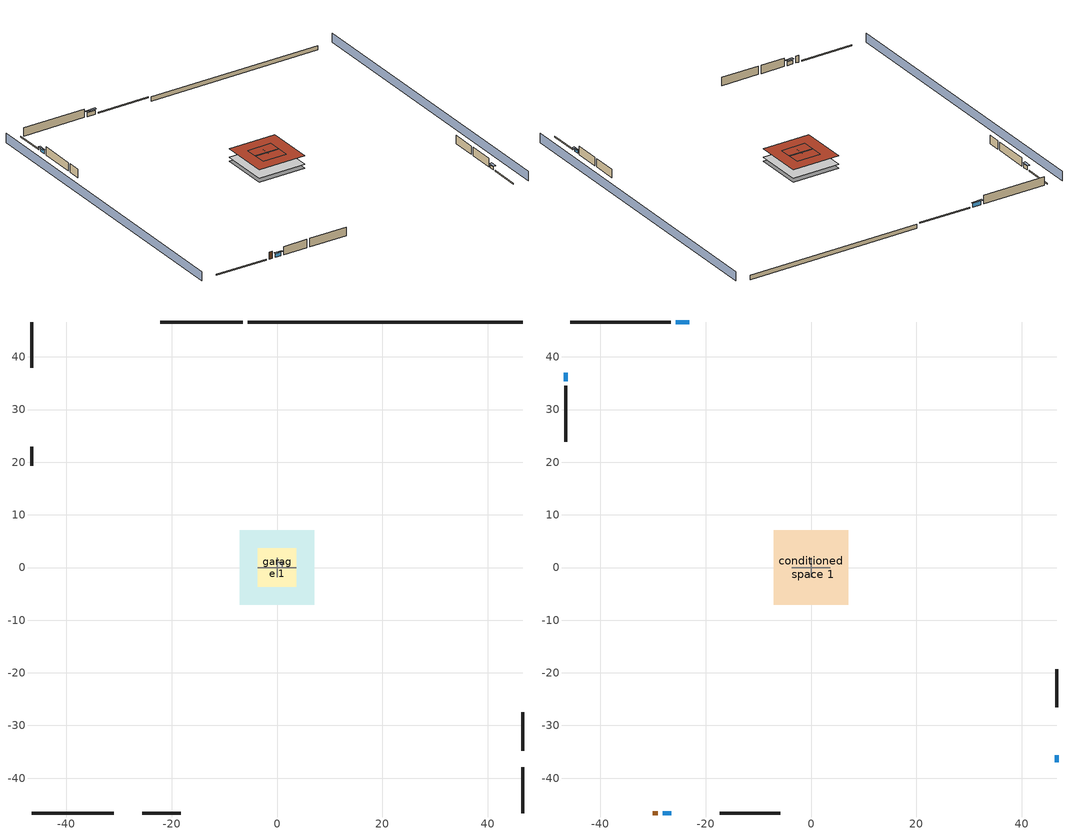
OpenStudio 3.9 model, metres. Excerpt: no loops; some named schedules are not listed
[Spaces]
garage 1
 floor foundation (Slab1 construction): -3.66,-3.66 -3.66,3.66 3.66,3.66 3.66,-3.66 z0
 wall outside (Wall1 construction): 46.63,-34.78 46.63,-27.46 z0.3:2.74
 wall outside (Wall2 construction): -25.57,-46.63 -18.26,-46.63 z0.3:2.74
 wall outside (Wall9 construction): -46.63,22.95 -46.63,19.29 z0.3:2.74
 wall to conditioned space 1 (Wall5 construction Reversed): 3.66,0 -3.66,0 z0.3:2.74
 wall to conditioned space 1 (Wall6 construction Reversed): 0,1.83 0,-1.83 z0.3:2.74
 roof outside (Roof1 construction): -3.66,3.66 -3.66,-3.66 3.66,-3.66 3.66,3.66 z2.74
crawlspace - vented 1
 floor foundation (Slab2 construction): -7.11,-7.11 -7.11,7.11 7.11,7.11 7.11,-7.11 z-0.91
 wall outside (RimJoist1 construction): -6.51,46.63 -22.18,46.63 z0.3:0.61
 wall outside (RimJoist2 construction): 46.63,-46.63 46.63,-37.94 z0.3:0.61
 wall outside (RimJoist3 construction): -46.63,-46.63 -30.96,-46.63 z0.3:0.61
 wall outside (RimJoist4 construction): -46.63,46.63 -46.63,37.94 z0.3:0.61
 wall foundation (FoundationWall1 construction): 46.63,46.63 -5.59,46.63 z-0.91:0.3
central ac and furnace airloop ret air space
 floor adiabatic (AdiabaticConst): 0,0 0,1 1,1 1,0 z0
 wall adiabatic (AdiabaticConst): 0,1 0,0 1,0 1,1 0,1 z0:1
 ceiling adiabatic (AdiabaticConst): 1,0 1,1 0,1 0,0 z1
conditioned space 1
 floor to crawlspace - vented 1 (Floor1 construction): -7.11,-7.11 -7.11,7.11 7.11,7.11 7.11,-7.11 z0.3
 wall outside (Wall3 construction): -26.61,46.63 -45.7,46.63 z0.3:2.74
 wall outside (Wall4 construction): 46.63,-26.53 46.63,-19.36 z0.3:2.74
 wall outside (Wall7 construction): -17.33,-46.63 -5.87,-46.63 z0.3:2.74
 wall outside (Wall8 construction): -46.63,34.49 -46.63,23.88 z0.3:2.74
 wall outside (AdiabaticWallConstruction): -23.11,46.63 -25.68,46.63 z0.3:1.46; 46.63,-37.01 46.63,-35.7 z0.3:1.16; -28.19,-46.63 -26.5,-46.63 z0.3:1.43; -46.63,37.01 -46.63,35.41 z0.3:1.34
 wall outside (AdiabaticWallConstruction 1): -30.03,-46.63 -29.12,-46.63 z0.3:2.34
 window (WindowConstruction): -23.11,46.63 -25.68,46.63 z0.3:1.46
 window (WindowConstruction 1): 46.63,-37.01 46.63,-35.7 z0.3:1.16
 window (WindowConstruction 2): -28.19,-46.63 -26.5,-46.63 z0.3:1.43
 window (WindowConstruction 3): -46.63,37.01 -46.63,35.42 z0.3:1.34
 door (Door): -30.03,-46.63 -29.12,-46.63 z0.3:2.34
 roof outside (Roof2 construction): -7.11,7.11 -7.11,-7.11 7.11,-7.11 7.11,7.11 z2.74
shading: -51.2,46.63 -51.2,-46.63 / 51.2,-46.63 51.2,46.63 z0:2.74; -25.98,46.63 -22.81,46.63 -22.81,47.24 -25.98,47.24 z1.77; 46.63,-35.4 46.63,-37.32 47.24,-37.32 47.24,-35.4 z1.46; -26.19,-46.63 -28.49,-46.63 -28.49,-47.24 -26.19,-47.24 z1.74; -46.63,35.11 -46.63,37.32 -47.24,37.32 -47.24,35.11 z1.65
[Site]
Portland Intl Arpt_OR: Latitude {deg}=45.59; Longitude {deg}=-122.6; Time Zone {hr}=-8; Elevation {m}=33; Terrain=Suburbs; Keep Site Location Information=Yes
[Site:GroundTemperature:Shallow]
10.2558, 8.96328, 8.85977, 9.47314, 11.9355, 14.3863, 16.5111, 17.8571, 17.9714, 16.8767, 14.8061, 12.4304
[Site:WaterMainsTemperature]
Calculation Method=Schedule; Temperature Schedule=mains temperature schedule
[Building]
Building 1
[Material] Roughness=Rough
Name | Thickness {m} | Conductivity {W/m-K} | Density {kg/m3} | Specific Heat {J/kg-K} | Thermal Absorptance | Solar Absorptance | Visible Absorptance
wood shingles or shakes | 0.00635 | 0.162714 | 1121.4 | 1465.45 | 0.9 | 0.85 | 0.85
roof rigid ins | 0.00254769 | 0.029427 | 32.04 | 1214.23 | 0.9 | 0.7 | 0.7
osb sheathing 0.5 in. | 0.0127 | 0.115458 | 512.64 | 1214.23 | 0.9 | 0.6 | 0.6
roof rigid ins 1 | 0.051816 | 0.029427 | 32.04 | 1214.23 | 0.9 | 0.7 | 0.7
osb sheathing 0.75 in. | 0.01905 | 0.115458 | 512.64 | 1214.23 | 0.9 | 0.7 | 0.7
roof stud and cavity | 0.2032 | 0.667294 | 78.34581 | 1123.46 | 0.9 | 0.7 | 0.7
gypsum board | 0.0127 | 0.160291 | 801 | 837.4 | 0.9 | 0.6 | 0.6
fiber cement siding | 0.009525 | 0.258207 | 347.634 | 1004.88 | 0.9 | 0.5 | 0.5
osb sheathing 0.5 in. 1 | 0.0127 | 0.115458 | 512.64 | 1214.23 | 0.9 | 0.7 | 0.7
wall stud and cavity | 0.1397 | 0.346631 | 139.0536 | 1170.24 | 0.9 | 0.6 | 0.6
wall stud and cavity 1 | 0.1397 | 0.551395 | 139.0536 | 1170.24 | 0.9 | 0.7 | 0.7
osb sheathing 0.5 in. 2; osb sheathing 0.5 in. 3 | 0.0127 | 0.115458 | 512.64 | 1214.23
wall stud and cavity 2 | 0.1397 | 0.680805 | 139.0536 | 1170.24 | 0.9 | 0.7 | 0.7
rim joist stud and cavity | 0.0508 | 0.178804 | 50.32683 | 1063.81 | 0.9 | 0.6 | 0.6
floor stud and cavity | 0.1397 | 0.923637 | 92.3553 | 1139.71 | 0.9 | 0.7 | 0.7
floor covering | 0.0127 | 0.0433444 | 54.468 | 1339.84 | 0.9 | 0.6 | 0.6
concrete 4.0 in. | 0.1016 | 1.803125 | 2242.8 | 837.4 | 0.9 | 0.7 | 0.7
concrete 8.0 in. | 0.2032 | 1.803125 | 2242.8 | 837.4 | 0.9 | 0.7 | 0.7
soil 0.5 in. | 0.0127 | 1.3848 | 1842.3 | 418.7 | 0.9 | 0.7 | 0.7
wood siding; wood siding 1 | 0.0254 | 0.102417 | 544.68 | 1172.36
wall rigid ins | 0.512978 | 0.029427 | 32.04 | 1214.23 | 0.9 | 0.7 | 0.7
wall stud and cavity 3 | 0.0889 | 0.380278 | 52.3479 | 1209.89 | 0.9 | 0.7 | 0.7
door material | 0.04445 | 0.0612267 | 512.64 | 1214.23 | 0.9 | 0.7 | 0.7
wall stud and cavity 4 | 0.0889 | 0.391764 | 83.0341 | 1211.67 | 0.9 | 0.7 | 0.7
furniture material conditioned space 1; furniture material garage 1 | 0.1524 | 0.115458 | 640.8 | 1214.23 | 0.9 | 0.6 | 0.6
[Construction]
Roof1 construction: wood shingles or shakes, roof rigid ins, osb sheathing 0.5 in.
Roof2 construction: wood shingles or shakes, roof rigid ins 1, osb sheathing 0.75 in., roof stud and cavity, gypsum board
Wall1 construction; Wall2 construction: fiber cement siding, osb sheathing 0.5 in. 1, wall stud and cavity
Wall3 construction; Wall4 construction: fiber cement siding, osb sheathing 0.5 in. 1, wall stud and cavity 1, gypsum board
Wall5 construction Reversed: gypsum board, wall stud and cavity 2, osb sheathing 0.5 in. 2
Wall6 construction Reversed: gypsum board, wall stud and cavity 2, osb sheathing 0.5 in. 3
Wall7 construction; Wall8 construction: fiber cement siding, osb sheathing 0.5 in. 3, wall stud and cavity 1, gypsum board
Wall9 construction: fiber cement siding, osb sheathing 0.5 in. 3, wall stud and cavity
RimJoist1 construction; RimJoist2 construction; RimJoist3 construction; RimJoist4 construction: fiber cement siding, rim joist stud and cavity
Floor1 construction: floor stud and cavity, osb sheathing 0.75 in., floor covering
Slab1 construction: concrete 4.0 in.
FoundationWall1 construction: concrete 8.0 in.
Slab2 construction: soil 0.5 in.
WindowConstruction; WindowConstruction 1; WindowConstruction 2; WindowConstruction 3: WindowMaterial
AdiabaticWallConstruction: wood siding, wall rigid ins, wall stud and cavity 3, gypsum board
Door: door material
AdiabaticWallConstruction 1: wood siding 1, wall rigid ins, wall stud and cavity 3, gypsum board
PartitionWallConstruction: gypsum board, wall stud and cavity 4, gypsum board
furniture construction conditioned space 1: furniture material conditioned space 1
furniture construction garage 1: furniture material garage 1
AdiabaticConst: Adiabatic
[WindowMaterial:SimpleGlazingSystem]
WindowMaterial: U-Factor {W/m2-K}=2.78222; Solar Heat Gain Coefficient=0.56
[Material:NoMass]
Adiabatic: Roughness=Rough; Thermal Resistance {m2-K/W}=176.1
[ThermalZone] Multiplier=1; Use Ideal Air Loads=No
Name | Volume {m3} | Thermostat
conditioned space | 493.619 | conditioned space temperature setpoint
garage | 130.484
crawlspace - vented | 246.81
central ac and furnace airloop ret air zone | 1
[Sizing:Zone] Zone Cooling Design Supply Air Temperature Input Method=SupplyAirTemperature; Zone Cooling Design Supply Air Temperature {C}=14; Zone Cooling Design Supply Air Temperature Difference {deltaC}=11.11; Zone Heating Design Supply Air Temperature Input Method=SupplyAirTemperature; Zone Heating Design Supply Air Temperature {C}=40; Zone Heating Design Supply Air Temperature Difference {deltaC}=11.11; Zone Cooling Design Supply Air Humidity Ratio {kg-H2O/kg-air}=0.0085; Zone Heating Design Supply Air Humidity Ratio {kg-H2O/kg-air}=0.008; Cooling Design Air Flow Method=DesignDay; Heating Design Air Flow Method=DesignDay; Account for Dedicated Outdoor Air System=No; Dedicated Outdoor Air System Control Strategy=NeutralSupplyAir; Dedicated Outdoor Air Low Setpoint Temperature for Design {C}=autosize; Dedicated Outdoor Air High Setpoint Temperature for Design {C}=autosize; Zone Load Sizing Method=Sensible Load Only No Latent Load; Zone Latent Cooling Design Supply Air Humidity Ratio Input Method=HumidityRatioDifference; Zone Cooling Design Supply Air Humidity Ratio Difference {kgWater/kgDryAir}=0.005; Zone Latent Heating Design Supply Air Humidity Ratio Input Method=HumidityRatioDifference; Zone Humidification Design Supply Air Humidity Ratio Difference {kgWater/kgDryAir}=0.005; Sizing Option=Coincident
garage; crawlspace - vented; central ac and furnace airloop ret air zone
[Space]
Name | Thermal Zone | Volume {m3}
conditioned space 1 | conditioned space | 493.619
garage 1 | garage | 130.484
crawlspace - vented 1 | crawlspace - vented | 246.81
central ac and furnace airloop ret air space | central ac and furnace airloop ret air zone
[ThermostatSetpoint:DualSetpoint]
conditioned space temperature setpoint: Heating Setpoint Temperature Schedule=heating setpoint; Cooling Setpoint Temperature Schedule=cooling setpoint; Temperature Difference Between Cutout And Setpoint {deltaC}=0
[Foundation:Kiva] Wall Depth Below Slab {m}=0.2032
Name | Initial Indoor Air Temperature {C} | Wall Height Above Grade {m}
Foundation Kiva 1 | 13.4258 | 0.1016
Foundation Kiva 2 | 8.1388 | 0.3048
[Foundation:Kiva:Settings]
Soil Conductivity {W/m-K}=1.3848; Soil Density {kg/m3}=1842.3; Soil Specific Heat {J/kg-K}=418.7; Ground Solar Absorptivity=0.9; Ground Thermal Absorptivity=0.9; Ground Surface Roughness {m}=0.03; Far-Field Width {m}=40; Deep-Ground Boundary Condition=ZeroFlux; Deep-Ground Depth {m}=40; Minimum Cell Dimension {m}=0.2; Maximum Cell Growth Coefficient=3; Simulation Timestep=Timestep
[SurfaceProperty:ExposedFoundationPerimeter] Exposed Perimeter Calculation Method=TotalExposedPerimeter
Name | Total Exposed Perimeter {m}
Slab1 | 18.288
Slab2 | 52.21224
[SurfaceProperty:IncidentSolarMultiplier] Incident Solar Multiplier=1; Incident Solar Multiplier Schedule=trans schedule winter=0.85 summer=0.7
Window1; Window2; Window3; Window4
[InternalMass:Definition] Design Level Calculation Method=SurfaceArea
Name | Construction | Surface Area {m2}
partition wall mass | PartitionWallConstruction | 202.436
furniture mass conditioned space 1 | furniture construction conditioned space 1 | 80.97429
furniture mass garage 1 | furniture construction garage 1 | 5.35122
[InternalMass] Multiplier=1
Name | Internal Mass Definition | Space or SpaceType
partition wall mass | partition wall mass | conditioned space 1
furniture mass conditioned space 1 | furniture mass conditioned space 1 | conditioned space 1
furniture mass garage 1 | furniture mass garage 1 | garage 1
[Fan:SystemModel]
central ac and furnace supply fan: Availability Schedule=Always On Discrete; Design Maximum Air Flow Rate {m3/s}=0.820245; Speed Control Method=Discrete; Electric Power Minimum Flow Rate Fraction=0.2; Design Pressure Rise {Pa}=500; Motor Efficiency=1; Motor In Air Stream Fraction=1; Design Electric Power Consumption {W}=autosize; Design Power Sizing Method=PowerPerFlow; Electric Power Per Unit Flow Rate {W/(m3/s)}=1059.44; Electric Power Per Unit Flow Rate Per Unit Pressure {W-s/m3-Pa}=1.66667; Fan Total Efficiency=0.7; Motor Loss Radiative Fraction=0; Speed Flow Fraction 1=0.82566; Speed Electric Power Fraction 1=0.56287; Speed Flow Fraction 2=1; Speed Electric Power Fraction 2=1
[EnergyManagementSystem:Sensor]
Name | Output Variable or Output Meter Index Key | Output Variable or Output Meter
central_ac_and_furnace_supply_fan_s; central_ac_and_furnace_supply_fan_s_1 | central ac and furnace supply fan | Fan Electricity Energy
water_heater_T_set | water heater setpoint | Schedule Value
out_pb_s |  | Site Outdoor Air Barometric Pressure
out_wt_s |  | Site Outdoor Air Humidity Ratio
site_vw_s |  | Site Wind Speed
cool_season | cooling season schedule | Schedule Value
central_ac_and_furnace_airloop_Fan_RTF_s | central ac and furnace supply fan | Fan Runtime Fraction Speed 1
central_ac_and_furnace_airloop_Fan_RTF_s_1 | central ac and furnace supply fan | Fan Runtime Fraction Speed 2
central_ac_and_furnace_airloop_AH_MFR_s | Node 6 | System Node Mass Flow Rate
central_ac_and_furnace_airloop_AH_VFR_s | Node 6 | System Node Current Density Volume Flow Rate
central_ac_and_furnace_airloop_AH_Tout_s | Node 6 | System Node Temperature
central_ac_and_furnace_airloop_AH_Wout_s | Node 6 | System Node Humidity Ratio
central_ac_and_furnace_airloop_RA_T_s | Node 9 | System Node Temperature
central_ac_and_furnace_airloop_Ra_W_s | Node 9 | System Node Humidity Ratio
central_ac_and_furnace_airloop_0_DZ_T_s | crawlspace - vented | Zone Air Temperature
central_ac_and_furnace_airloop_0_DZ_W_s | crawlspace - vented | Zone Mean Air Humidity Ratio
natural_vent_s | natural vent schedule | Schedule Value
htg_sp_s | heating setpoint | Schedule Value
clg_sp_s | cooling setpoint | Schedule Value
mech_vent_range_fan_0_sch_s | mech vent range fan 0 schedule | Schedule Value
mech_vent_bath_fan_0_sch_s | mech vent bath fan 0 schedule | Schedule Value
clothes_dryer_exhaust_0_sch_s | clothes_dryer | Schedule Value
htg_load_cond |  | Heating:EnergyTransfer:Zone:CONDITIONED SPACE
clg_load_cond |  | Cooling:EnergyTransfer:Zone:CONDITIONED SPACE
htg_load_duct |  | Heating:EnergyTransfer:Zone:CENTRAL AC AND FURNACE AIRLOOP RET AIR ZONE
clg_load_duct |  | Cooling:EnergyTransfer:Zone:CENTRAL AC AND FURNACE AIRLOOP RET AIR ZONE
s_conv | Floor1 | Surface Inside Face Convection Heat Gain Energy
s_ig | Floor1 | Surface Inside Face Internal Gains Radiation Heat Gain Energy
s_sol | Floor1 | Surface Inside Face Solar Radiation Heat Gain Energy
s_lgt | Floor1 | Surface Inside Face Lights Radiation Heat Gain Energy
s_surf | Floor1 | Surface Inside Face Net Surface Thermal Radiation Heat Gain Energy
s_conv_1 | Roof2 | Surface Inside Face Convection Heat Gain Energy
s_ig_1 | Roof2 | Surface Inside Face Internal Gains Radiation Heat Gain Energy
s_sol_1 | Roof2 | Surface Inside Face Solar Radiation Heat Gain Energy
s_lgt_1 | Roof2 | Surface Inside Face Lights Radiation Heat Gain Energy
s_surf_1 | Roof2 | Surface Inside Face Net Surface Thermal Radiation Heat Gain Energy
ss_sol | Door1 | Surface Inside Face Solar Radiation Heat Gain Energy
ss_lgt | Door1 | Surface Inside Face Lights Radiation Heat Gain Energy
ss_conv | Door1 | Surface Inside Face Convection Heat Gain Energy
ss_ig | Door1 | Surface Inside Face Internal Gains Radiation Heat Gain Energy
ss_surf | Door1 | Surface Inside Face Net Surface Thermal Radiation Heat Gain Energy
ss_conv_1 | Window1 | Surface Inside Face Convection Heat Gain Energy
ss_ig_1 | Window1 | Surface Inside Face Internal Gains Radiation Heat Gain Energy
ss_surf_1 | Window1 | Surface Inside Face Net Surface Thermal Radiation Heat Gain Energy
ss_trans_in | Window1 | Surface Window Transmitted Solar Radiation Rate
ss_back_out | Window1 | Surface Window Shortwave from Zone Back Out Window Heat Transfer Rate
ss_trans_out | Window1 | Surface Inside Face Initial Transmitted Diffuse Transmitted Out Window Solar Radiation Rate
ss_conv_2 | Window2 | Surface Inside Face Convection Heat Gain Energy
ss_ig_2 | Window2 | Surface Inside Face Internal Gains Radiation Heat Gain Energy
ss_surf_2 | Window2 | Surface Inside Face Net Surface Thermal Radiation Heat Gain Energy
ss_trans_in_1 | Window2 | Surface Window Transmitted Solar Radiation Rate
ss_back_out_1 | Window2 | Surface Window Shortwave from Zone Back Out Window Heat Transfer Rate
ss_trans_out_1 | Window2 | Surface Inside Face Initial Transmitted Diffuse Transmitted Out Window Solar Radiation Rate
ss_conv_3 | Window3 | Surface Inside Face Convection Heat Gain Energy
ss_ig_3 | Window3 | Surface Inside Face Internal Gains Radiation Heat Gain Energy
ss_surf_3 | Window3 | Surface Inside Face Net Surface Thermal Radiation Heat Gain Energy
ss_trans_in_2 | Window3 | Surface Window Transmitted Solar Radiation Rate
ss_back_out_2 | Window3 | Surface Window Shortwave from Zone Back Out Window Heat Transfer Rate
ss_trans_out_2 | Window3 | Surface Inside Face Initial Transmitted Diffuse Transmitted Out Window Solar Radiation Rate
ss_conv_4 | Window4 | Surface Inside Face Convection Heat Gain Energy
ss_ig_4 | Window4 | Surface Inside Face Internal Gains Radiation Heat Gain Energy
ss_surf_4 | Window4 | Surface Inside Face Net Surface Thermal Radiation Heat Gain Energy
ss_trans_in_3 | Window4 | Surface Window Transmitted Solar Radiation Rate
[OtherEquipment:Definition] Design Level Calculation Method=EquipmentLevel
Name | Design Level {W} | Fraction Latent | Fraction Radiant | Fraction Lost
water heater sens; central ac and furnace airloop_0 SupSensLkToCond; central ac and furnace airloop_0 SupCondToLv; central ac and furnace airloop_0 RetCondToRP; central ac and furnace airloop_0 RetSensLkToRP; central ac and furnace airloop_0 SupCondToDZ; central ac and furnace airloop_0 RetCondToDZ; central ac and furnace airloop_0 SupSensLkToDZ; mech vent house fan sensible load | 0 | 0 | 0 | 0
water heater lat; central ac and furnace airloop_0 SupLatLkToCond; central ac and furnace airloop_0 RetLatLkToRP; central ac and furnace airloop_0 SupLatLkToDZ; mech vent house fan latent load | 0 | 1 | 0 | 0
water heater energy adjustment1 | 0.01 | 0 | 0 | 1
clothes dryer 2 | 0 | 0.015 | 0.081 | 0.85
cooking range 2 | 0 | 0.08 | 0.432 | 0.2
general water use sensible | -43.4886 | 0 | 0.6 | 0
general water use latent | 44.1266 | 1 | 0 | 0
[OtherEquipment]
Name | Other Equipment Definition | Space or SpaceType | Schedule | Fuel Type
water heater sens | water heater sens | conditioned space 1 | Always On Discrete
water heater lat | water heater lat | conditioned space 1 | Always On Discrete
water heater energy adjustment1 | water heater energy adjustment1 | conditioned space 1 | Always On Discrete | Electricity
clothes dryer 1 | clothes dryer 2 | conditioned space 1 | clothes_dryer | Electricity
cooking range 1 | cooking range 2 | conditioned space 1 | cooking_range | Electricity
general water use sensible | general water use sensible | conditioned space 1 | general water use schedule
general water use latent | general water use latent | conditioned space 1 | general water use schedule
central ac and furnace airloop_0 SupSensLkToCond | central ac and furnace airloop_0 SupSensLkToCond | conditioned space 1 | Always On Discrete
central ac and furnace airloop_0 SupLatLkToCond | central ac and furnace airloop_0 SupLatLkToCond | conditioned space 1 | Always On Discrete
central ac and furnace airloop_0 SupCondToLv | central ac and furnace airloop_0 SupCondToLv | conditioned space 1 | Always On Discrete
central ac and furnace airloop_0 RetCondToRP | central ac and furnace airloop_0 RetCondToRP | central ac and furnace airloop ret air space | Always On Discrete
central ac and furnace airloop_0 RetSensLkToRP | central ac and furnace airloop_0 RetSensLkToRP | central ac and furnace airloop ret air space | Always On Discrete
central ac and furnace airloop_0 RetLatLkToRP | central ac and furnace airloop_0 RetLatLkToRP | central ac and furnace airloop ret air space | Always On Discrete
central ac and furnace airloop_0 SupCondToDZ | central ac and furnace airloop_0 SupCondToDZ | crawlspace - vented 1 | Always On Discrete
central ac and furnace airloop_0 RetCondToDZ | central ac and furnace airloop_0 RetCondToDZ | crawlspace - vented 1 | Always On Discrete
central ac and furnace airloop_0 SupSensLkToDZ | central ac and furnace airloop_0 SupSensLkToDZ | crawlspace - vented 1 | Always On Discrete
central ac and furnace airloop_0 SupLatLkToDZ | central ac and furnace airloop_0 SupLatLkToDZ | crawlspace - vented 1 | Always On Discrete
mech vent house fan sensible load | mech vent house fan sensible load | conditioned space 1 | Always On Discrete
mech vent house fan latent load | mech vent house fan latent load | conditioned space 1 | Always On Discrete
[ElectricEquipment:Definition] Design Level Calculation Method=EquipmentLevel
Name | Design Level {W} | Fraction Latent | Fraction Radiant | Fraction Lost
clothes washer | 171.254 | 0.03 | 0.162 | 0.7
clothes dryer | 4072.3 | 0.015 | 0.081 | 0.85
dishwasher | 325.5 | 0.3 | 0.18 | 0.4
fridge | 43.7215 | 0 | 0.6 | 0
freezer | 194.914 | 0 | 0.6 | 0
cooking range | 1036.91 | 0.08 | 0.432 | 0.2
misc tv | 374.853 | 0 | 0.6 | 0
misc plug loads | 341.033 | 0.021 | 0.558 | 0.049
whole house fan; mech vent house fan | 0 | 0 | 0 | 1
mech vent house fan cfis | 0 | 0 | 0 | 0
mech vent range fan 0 | 30 | 0 | 0 | 1
mech vent bath fan 0 | 15 | 0 | 0 | 1
[ElectricEquipment]
Name | Electric Equipment Definition | Space or SpaceType | Schedule
clothes washer | clothes washer | conditioned space 1 | clothes_washer
clothes dryer | clothes dryer | conditioned space 1 | clothes_dryer
dishwasher | dishwasher | conditioned space 1 | dishwasher
fridge | fridge | conditioned space 1 | fridge schedule
freezer | freezer | garage 1 | freezer schedule
cooking range | cooking range | conditioned space 1 | cooking_range
misc tv | misc tv | conditioned space 1 | plug_loads_tv
misc plug loads | misc plug loads | conditioned space 1 | plug_loads_other
whole house fan | whole house fan | conditioned space 1 | Always On Discrete
mech vent house fan | mech vent house fan | conditioned space 1 | mech vent house fan schedule
mech vent house fan cfis | mech vent house fan cfis | conditioned space 1 | mech vent house fan cfis schedule
mech vent range fan 0 | mech vent range fan 0 | conditioned space 1 | mech vent range fan 0 schedule
mech vent bath fan 0 | mech vent bath fan 0 | conditioned space 1 | mech vent bath fan 0 schedule
[WaterUse:Equipment:Definition]
Name | Peak Flow Rate {m3/s}
clothes washer | 6.30743e-06
dishwasher | 5.01528e-06
[Lights:Definition] Design Level Calculation Method=LightingLevel; Fraction Radiant=0.6; Fraction Visible=0.2; Return Air Fraction=0
Name | Lighting Level {W}
interior lighting | 245.73
garage lighting | 7.10672
[Lights] Fraction Replaceable=1
Name | Lights Definition | Space or SpaceType | Schedule
interior lighting | interior lighting | conditioned space 1 | lighting_interior
garage lighting | garage lighting | garage 1 | lighting_garage
[Exterior:Lights:Definition]
exterior lighting: Design Level {W}=8.01452
[Exterior:Lights]
exterior lighting: Exterior Lights Definition=exterior lighting; Schedule=exterior lighting schedule
[People:Definition]
occupants: Number of People Calculation Method=People; Number of People {people}=2; Fraction Radiant=0.314171; Sensible Heat Fraction=0.56303; Carbon Dioxide Generation Rate {m3/s-W}=0; Enable ASHRAE 55 Comfort Warnings=No; Mean Radiant Temperature Calculation Type=EnclosureAveraged
[People]
occupants: People Definition=occupants; Space or SpaceType=conditioned space 1; Number of People Schedule=occupants; Activity Level Schedule=occupants activity schedule; Multiplier=1
[ZoneMixing] Schedule=Always On Continuous; Design Flow Rate Calculation Method=Flow/Zone; Design Flow Rate {m3/s}=0
Name | Zone or Space | Source Zone or Space
central ac and furnace airloop_0 ZoneMixDZToCond mix | conditioned space | crawlspace - vented
central ac and furnace airloop_0 ZoneMixCondToDZ mix | crawlspace - vented | conditioned space
[SpaceInfiltration:DesignFlowRate] Schedule=Always On Discrete
Name | Space or SpaceType | Design Flow Rate Calculation Method | Design Flow Rate {m3/s} | Air Changes per Hour {1/hr} | Constant Term Coefficient | Temperature Term Coefficient | Velocity Term Coefficient | Velocity Squared Term Coefficient
natural vent flow; whole house fan flow; infil flow | conditioned space 1 | Flow/Space | 0
infil crawlspace - vented 1 | crawlspace - vented 1 | AirChanges/Hour |  | 2.6013 | 1 | 0 | 0 | 0
crawlspace_vented 1 duct leakage imbalance infil flow | crawlspace - vented 1 | Flow/Space | 0
[SpaceInfiltration:EffectiveLeakageArea]
infil garage 1: Space or SpaceType=garage 1; Schedule=Always On Discrete; Effective Air Leakage Area {cm2}=815.51; Stack Coefficient=0.000129147; Wind Coefficient=4.64657e-05
